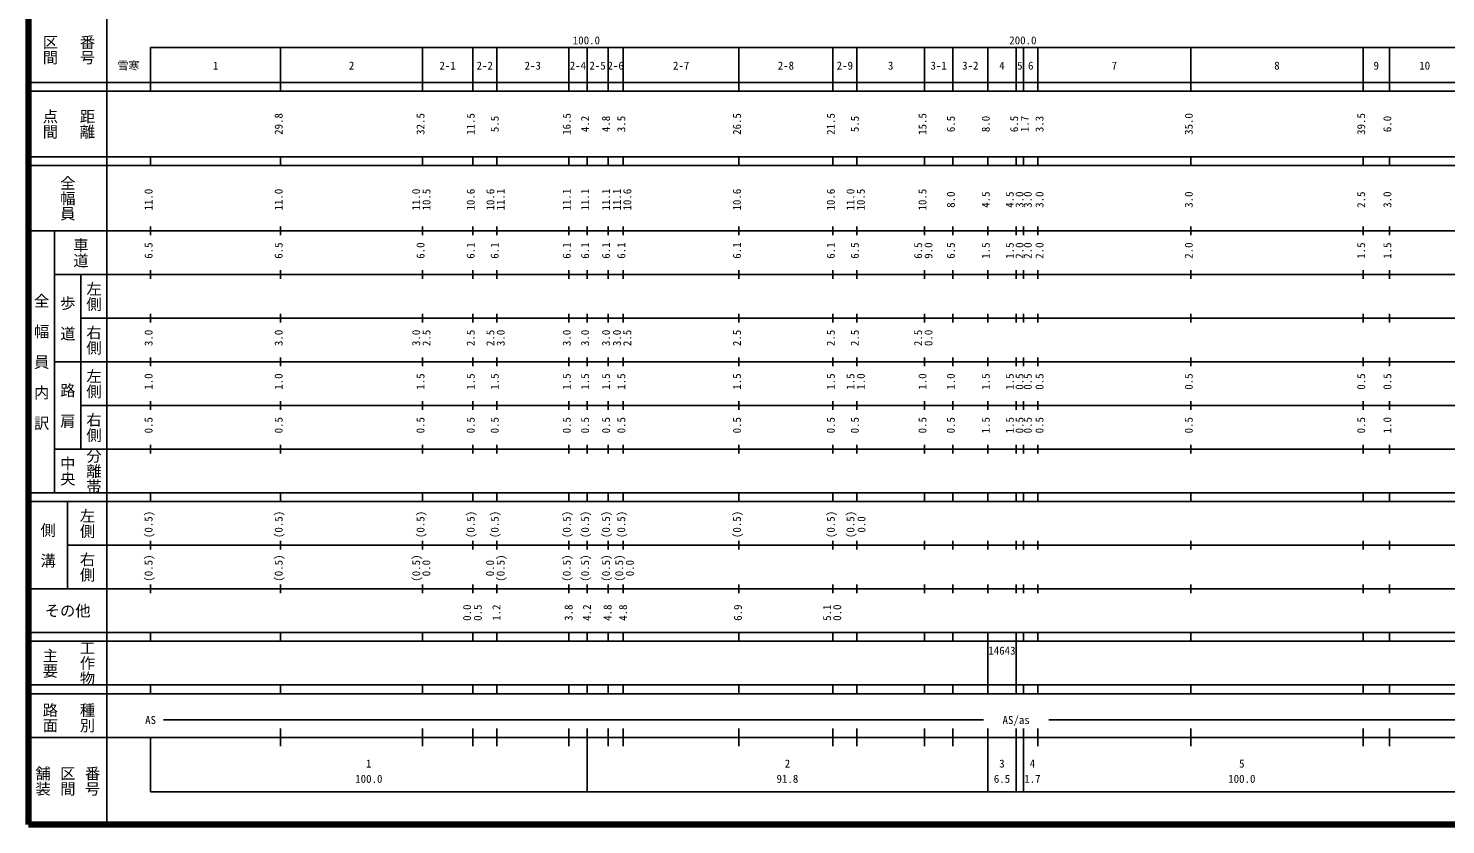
# Model space of a CAD drawing. Units: millimetres on the paper, enlarged 1000 times. Extents: x 40000 to 680000, y 20000 to 380000.
# Drawn here: x 40000 to 364699, y 20000 to 202409 of the extents above; entities that cross this region are included whole.
import ezdxf
from ezdxf.enums import TextEntityAlignment as Align

# ---------------------------------------------------------------- set-up
doc = ezdxf.new("R2010")
doc.units = ezdxf.units.MM
doc.header["$LTSCALE"] = 1000
doc.layers.add('M-TTL', color=2, linetype='Continuous', lineweight=140)
doc.layers.add('M-TTL-BAND', color=7, linetype='Continuous', lineweight=25)
doc.styles.add('@ＭＳ ゴシック', font='')
doc.styles.add('ＭＳ ゴシック', font='')
doc.styles.get('@ＭＳ ゴシック').set_extended_font_data('@MS Gothic')
doc.styles.get('ＭＳ ゴシック').set_extended_font_data('MS Gothic')

msp = doc.modelspace()

# ---------------------------------------------------------------- linework, layer by layer
at = {"layer": 'M-TTL'}
for p, q in [((40000, 380000), (40000, 20000)), ((40000, 20000), (680000, 20000))]:
    msp.add_line(p, q, dxfattribs=at)
at = {"layer": 'M-TTL-BAND'}
for p, q in [((58000, 370000), (58000, 20000)), ((68000, 198000), (579000, 198000)), ((68000, 198000), (68000, 188000)), ((97800, 188000), (97800, 198000)), ((130300, 188000), (130300, 198000)), ((141800, 188000), (141800, 198000)), ((147300, 188000), (147300, 198000)), ((163800, 188000), (163800, 198000)), ((168000, 188000), (168000, 198000)), ((172800, 188000), (172800, 198000)), ((176300, 188000), (176300, 198000)), ((202800, 188000), (202800, 198000)), ((224300, 188000), (224300, 198000)), ((229800, 188000), (229800, 198000)), ((245300, 188000), (245300, 198000)), ((251800, 188000), (251800, 198000)), ((259800, 188000), (259800, 198000)), ((266300, 188000), (266300, 198000)), ((268000, 188000), (268000, 198000)), ((271300, 188000), (271300, 198000)), ((306300, 188000), (306300, 198000)), ((345800, 188000), (345800, 198000)), ((351800, 188000), (351800, 198000)), ((40000, 190000), (579000, 190000)), ((40000, 188000), (579000, 188000)), ((40000, 173000), (579000, 173000)), ((68000, 171000), (68000, 173000)), ((97800, 171000), (97800, 173000)), ((130300, 171000), (130300, 173000)), ((141800, 171000), (141800, 173000)), ((147300, 171000), (147300, 173000)), ((163800, 171000), (163800, 173000)), ((168000, 171000), (168000, 173000)), ((172800, 171000), (172800, 173000)), ((176300, 171000), (176300, 173000)), ((202800, 171000), (202800, 173000)), ((224300, 171000), (224300, 173000)), ((229800, 171000), (229800, 173000)), ((245300, 171000), (245300, 173000)), ((251800, 171000), (251800, 173000)), ((259800, 171000), (259800, 173000)), ((266300, 171000), (266300, 173000)), ((268000, 171000), (268000, 173000)), ((271300, 171000), (271300, 173000)), ((306300, 171000), (306300, 173000)), ((345800, 171000), (345800, 173000)), ((351800, 171000), (351800, 173000)), ((40000, 171000), (579000, 171000)), ((40000, 156000), (579000, 156000)), ((46000, 96000), (46000, 156000)), ((68000, 155000), (68000, 157000)), ((97800, 155000), (97800, 157000)), ((130300, 155000), (130300, 157000)), ((141800, 155000), (141800, 157000)), ((147300, 155000), (147300, 157000)), ((163800, 155000), (163800, 157000)), ((168000, 155000), (168000, 157000)), ((172800, 155000), (172800, 157000)), ((176300, 155000), (176300, 157000)), ((202800, 155000), (202800, 157000)), ((224300, 155000), (224300, 157000)), ((229800, 155000), (229800, 157000)), ((245300, 155000), (245300, 157000)), ((251800, 155000), (251800, 157000)), ((259800, 155000), (259800, 157000)), ((266300, 155000), (266300, 157000)), ((268000, 155000), (268000, 157000)), ((271300, 155000), (271300, 157000)), ((306300, 155000), (306300, 157000)), ((345800, 155000), (345800, 157000)), ((351800, 155000), (351800, 157000)), ((68000, 145000), (68000, 147000)), ((97800, 145000), (97800, 147000)), ((130300, 145000), (130300, 147000)), ((141800, 145000), (141800, 147000)), ((147300, 145000), (147300, 147000)), ((163800, 145000), (163800, 147000)), ((168000, 145000), (168000, 147000)), ((172800, 145000), (172800, 147000)), ((176300, 145000), (176300, 147000)), ((202800, 145000), (202800, 147000)), ((224300, 145000), (224300, 147000)), ((229800, 145000), (229800, 147000)), ((245300, 145000), (245300, 147000)), ((251800, 145000), (251800, 147000)), ((259800, 145000), (259800, 147000)), ((266300, 145000), (266300, 147000)), ((268000, 145000), (268000, 147000)), ((271300, 145000), (271300, 147000)), ((306300, 145000), (306300, 147000)), ((345800, 145000), (345800, 147000)), ((351800, 145000), (351800, 147000)), ((46000, 146000), (579000, 146000)), ((52000, 146000), (52000, 106000)), ((68000, 135000), (68000, 137000)), ((97800, 135000), (97800, 137000)), ((130300, 135000), (130300, 137000)), ((141800, 135000), (141800, 137000)), ((147300, 135000), (147300, 137000)), ((163800, 135000), (163800, 137000)), ((168000, 135000), (168000, 137000)), ((172800, 135000), (172800, 137000)), ((176300, 135000), (176300, 137000)), ((202800, 135000), (202800, 137000)), ((224300, 135000), (224300, 137000)), ((229800, 135000), (229800, 137000)), ((245300, 135000), (245300, 137000)), ((251800, 135000), (251800, 137000)), ((259800, 135000), (259800, 137000)), ((266300, 135000), (266300, 137000)), ((268000, 135000), (268000, 137000)), ((271300, 135000), (271300, 137000)), ((306300, 135000), (306300, 137000)), ((345800, 135000), (345800, 137000)), ((351800, 135000), (351800, 137000)), ((52000, 136000), (579000, 136000)), ((68000, 125000), (68000, 127000)), ((97800, 125000), (97800, 127000)), ((130300, 125000), (130300, 127000)), ((141800, 125000), (141800, 127000)), ((147300, 125000), (147300, 127000)), ((163800, 125000), (163800, 127000)), ((168000, 125000), (168000, 127000)), ((172800, 125000), (172800, 127000)), ((176300, 125000), (176300, 127000)), ((202800, 125000), (202800, 127000)), ((224300, 125000), (224300, 127000)), ((229800, 125000), (229800, 127000)), ((245300, 125000), (245300, 127000)), ((251800, 125000), (251800, 127000)), ((259800, 125000), (259800, 127000)), ((266300, 125000), (266300, 127000)), ((268000, 125000), (268000, 127000)), ((271300, 125000), (271300, 127000)), ((306300, 125000), (306300, 127000)), ((345800, 125000), (345800, 127000)), ((351800, 125000), (351800, 127000)), ((46000, 126000), (579000, 126000)), ((68000, 115000), (68000, 117000)), ((97800, 115000), (97800, 117000)), ((130300, 115000), (130300, 117000)), ((141800, 115000), (141800, 117000)), ((147300, 115000), (147300, 117000)), ((163800, 115000), (163800, 117000)), ((168000, 115000), (168000, 117000)), ((172800, 115000), (172800, 117000)), ((176300, 115000), (176300, 117000)), ((202800, 115000), (202800, 117000)), ((224300, 115000), (224300, 117000)), ((229800, 115000), (229800, 117000)), ((245300, 115000), (245300, 117000)), ((251800, 115000), (251800, 117000)), ((259800, 115000), (259800, 117000)), ((266300, 115000), (266300, 117000)), ((268000, 115000), (268000, 117000)), ((271300, 115000), (271300, 117000)), ((306300, 115000), (306300, 117000)), ((345800, 115000), (345800, 117000)), ((351800, 115000), (351800, 117000)), ((52000, 116000), (579000, 116000)), ((46000, 106000), (579000, 106000)), ((68000, 105000), (68000, 107000)), ((97800, 105000), (97800, 107000)), ((130300, 105000), (130300, 107000)), ((141800, 105000), (141800, 107000)), ((147300, 105000), (147300, 107000)), ((163800, 105000), (163800, 107000)), ((168000, 105000), (168000, 107000)), ((172800, 105000), (172800, 107000)), ((176300, 105000), (176300, 107000)), ((202800, 105000), (202800, 107000)), ((224300, 105000), (224300, 107000)), ((229800, 105000), (229800, 107000)), ((245300, 105000), (245300, 107000)), ((251800, 105000), (251800, 107000)), ((259800, 105000), (259800, 107000)), ((266300, 105000), (266300, 107000)), ((268000, 105000), (268000, 107000)), ((271300, 105000), (271300, 107000)), ((306300, 105000), (306300, 107000)), ((345800, 105000), (345800, 107000)), ((351800, 105000), (351800, 107000)), ((40000, 96000), (579000, 96000)), ((68000, 94000), (68000, 96000)), ((97800, 94000), (97800, 96000)), ((130300, 94000), (130300, 96000)), ((141800, 94000), (141800, 96000)), ((147300, 94000), (147300, 96000)), ((163800, 94000), (163800, 96000)), ((168000, 94000), (168000, 96000)), ((172800, 94000), (172800, 96000)), ((176300, 94000), (176300, 96000)), ((202800, 94000), (202800, 96000)), ((224300, 94000), (224300, 96000)), ((229800, 94000), (229800, 96000)), ((245300, 94000), (245300, 96000)), ((251800, 94000), (251800, 96000)), ((259800, 94000), (259800, 96000)), ((266300, 94000), (266300, 96000)), ((268000, 94000), (268000, 96000)), ((271300, 94000), (271300, 96000)), ((306300, 94000), (306300, 96000)), ((345800, 94000), (345800, 96000)), ((351800, 94000), (351800, 96000)), ((40000, 94000), (579000, 94000)), ((49000, 94000), (49000, 74000)), ((68000, 83000), (68000, 85000)), ((97800, 83000), (97800, 85000)), ((130300, 83000), (130300, 85000)), ((141800, 83000), (141800, 85000)), ((147300, 83000), (147300, 85000)), ((163800, 83000), (163800, 85000)), ((168000, 83000), (168000, 85000)), ((172800, 83000), (172800, 85000)), ((176300, 83000), (176300, 85000)), ((202800, 83000), (202800, 85000)), ((224300, 83000), (224300, 85000)), ((229800, 83000), (229800, 85000)), ((245300, 83000), (245300, 85000)), ((251800, 83000), (251800, 85000)), ((259800, 83000), (259800, 85000)), ((266300, 83000), (266300, 85000)), ((268000, 83000), (268000, 85000)), ((271300, 83000), (271300, 85000)), ((306300, 83000), (306300, 85000)), ((345800, 83000), (345800, 85000)), ((351800, 83000), (351800, 85000)), ((49000, 84000), (579000, 84000)), ((68000, 73000), (68000, 75000)), ((97800, 73000), (97800, 75000)), ((130300, 73000), (130300, 75000)), ((141800, 73000), (141800, 75000)), ((147300, 73000), (147300, 75000)), ((163800, 73000), (163800, 75000)), ((168000, 73000), (168000, 75000)), ((172800, 73000), (172800, 75000)), ((176300, 73000), (176300, 75000)), ((202800, 73000), (202800, 75000)), ((224300, 73000), (224300, 75000)), ((229800, 73000), (229800, 75000)), ((245300, 73000), (245300, 75000)), ((251800, 73000), (251800, 75000)), ((259800, 73000), (259800, 75000)), ((266300, 73000), (266300, 75000)), ((268000, 73000), (268000, 75000)), ((271300, 73000), (271300, 75000)), ((306300, 73000), (306300, 75000)), ((345800, 73000), (345800, 75000)), ((351800, 73000), (351800, 75000)), ((40000, 74000), (579000, 74000)), ((40000, 64000), (579000, 64000)), ((40000, 62000), (579000, 62000)), ((68000, 62000), (68000, 64000)), ((97800, 62000), (97800, 64000)), ((130300, 62000), (130300, 64000)), ((141800, 62000), (141800, 64000)), ((147300, 62000), (147300, 64000)), ((163800, 62000), (163800, 64000)), ((168000, 62000), (168000, 64000)), ((172800, 62000), (172800, 64000)), ((176300, 62000), (176300, 64000)), ((202800, 62000), (202800, 64000)), ((224300, 62000), (224300, 64000)), ((229800, 62000), (229800, 64000)), ((245300, 62000), (245300, 64000)), ((251800, 62000), (251800, 64000)), ((259800, 62000), (259800, 64000)), ((259800, 52000), (259800, 62000)), ((266300, 62000), (266300, 64000)), ((266300, 52000), (266300, 62000)), ((268000, 62000), (268000, 64000)), ((271300, 62000), (271300, 64000)), ((306300, 62000), (306300, 64000)), ((345800, 62000), (345800, 64000)), ((351800, 62000), (351800, 64000)), ((40000, 52000), (579000, 52000)), ((68000, 50000), (68000, 52000)), ((97800, 50000), (97800, 52000)), ((130300, 50000), (130300, 52000)), ((141800, 50000), (141800, 52000)), ((147300, 50000), (147300, 52000)), ((163800, 50000), (163800, 52000)), ((168000, 50000), (168000, 52000)), ((172800, 50000), (172800, 52000)), ((176300, 50000), (176300, 52000)), ((202800, 50000), (202800, 52000)), ((224300, 50000), (224300, 52000)), ((229800, 50000), (229800, 52000)), ((245300, 50000), (245300, 52000)), ((251800, 50000), (251800, 52000)), ((259800, 50000), (259800, 52000)), ((266300, 50000), (266300, 52000)), ((268000, 50000), (268000, 52000)), ((271300, 50000), (271300, 52000)), ((306300, 50000), (306300, 52000)), ((345800, 50000), (345800, 52000)), ((351800, 50000), (351800, 52000)), ((40000, 50000), (579000, 50000)), ((71000, 44000), (258800, 44000)), ((273800, 44000), (568300, 44000)), ((40000, 40000), (579000, 40000)), ((68000, 40000), (68000, 27500)), ((97800, 38000), (97800, 42000)), ((130300, 38000), (130300, 42000)), ((141800, 38000), (141800, 42000)), ((147300, 38000), (147300, 42000)), ((163800, 38000), (163800, 42000)), ((168000, 27500), (168000, 42000)), ((172800, 38000), (172800, 42000)), ((176300, 38000), (176300, 42000)), ((202800, 38000), (202800, 42000)), ((224300, 38000), (224300, 42000)), ((229800, 38000), (229800, 42000)), ((245300, 38000), (245300, 42000)), ((251800, 38000), (251800, 42000)), ((259800, 27500), (259800, 42000)), ((266300, 27500), (266300, 42000)), ((268000, 27500), (268000, 42000)), ((271300, 38000), (271300, 42000)), ((306300, 38000), (306300, 42000)), ((345800, 38000), (345800, 42000)), ((351800, 38000), (351800, 42000)), ((68000, 27500), (579000, 27500))]:
    msp.add_line(p, q, dxfattribs=at)

# ---------------------------------------------------------------- texts
at = {"layer": 'M-TTL-BAND', "style": '@ＭＳ ゴシック'}
for s, p in [('区間', (45000, 197500)), ('番号', (53500, 197500)), ('点間', (45000, 180500)), ('距離', (53500, 180500)), ('全幅員', (49000, 163500)), ('車道', (52000, 151000)), ('左側', (55000, 141000)), ('全\u3000幅\u3000員\u3000内\u3000訳', (43000, 126000)), ('歩\u3000道', (49000, 136000)), ('右側', (55000, 131000)), ('左側', (55000, 121000)), ('路\u3000肩', (49000, 116000)), ('右側', (55000, 111000)), ('中央', (49000, 101000)), ('分離帯', (55000, 101000)), ('左側', (53500, 89000)), ('側\u3000溝', (44500, 84000)), ('右側', (53500, 79000)), ('工作物', (53500, 57000)), ('主要', (45000, 57000)), ('路面', (45000, 44500)), ('種別', (53500, 44500)), ('舗装', (43333, 30000)), ('区間', (49000, 30000)), ('番号', (54667, 30000))]:
    msp.add_text(s, height=2566, rotation=270, dxfattribs=at).set_placement(p, align=Align.MIDDLE_CENTER)
at = {"layer": 'M-TTL-BAND', "style": 'ＭＳ ゴシック'}
for s, p in [('100.0', (167844, 198195)), ('200.0', (267844, 198195)), ('雪寒', (62941, 192405)), ('1', (82900, 192405)), ('2', (114050, 192405)), ('2-1', (136050, 192405)), ('2-2', (144550, 192405)), ('2-3', (155550, 192405)), ('2-4', (165900, 192405)), ('2-5', (170400, 192405)), ('2-6', (174550, 192405)), ('2-7', (189550, 192405)), ('2-8', (213550, 192405)), ('2-9', (227050, 192405)), ('3', (237550, 192405)), ('3-1', (248550, 192405)), ('3-2', (255800, 192405)), ('4', (263050, 192405)), ('5', (267150, 192405)), ('6', (269650, 192405)), ('7', (288800, 192405)), ('8', (326050, 192405)), ('9', (348800, 192405)), ('10', (359900, 192405)), ('AS', (68000, 42500)), ('AS/as', (266300, 42500)), ('1', (118000, 32523)), ('2', (213900, 32523)), ('3', (263050, 32523)), ('4', (270030, 32523)), ('5', (318000, 32523)), ('100.0', (118000, 29033)), ('91.8', (213900, 29033)), ('6.5', (263050, 29033)), ('1.7', (270030, 29033)), ('100.0', (318000, 29033))]:
    msp.add_text(s, height=1833, dxfattribs=at).set_placement(p, align=Align.BOTTOM_CENTER)
for s, p in [('29.8', (98800, 180500)), ('32.5', (131300, 180500)), ('11.5', (142800, 180500)), ('5.5', (148300, 180500)), ('16.5', (164800, 180500)), ('4.2', (169000, 180500)), ('4.8', (173800, 180500)), ('3.5', (177300, 180500)), ('26.5', (203800, 180500)), ('21.5', (225300, 180500)), ('5.5', (230800, 180500)), ('15.5', (246300, 180500)), ('6.5', (252800, 180500)), ('8.0', (260800, 180500)), ('6.5', (267300, 180500)), ('1.7', (269728, 180500)), ('3.3', (273108, 180500)), ('35.0', (307300, 180500)), ('39.5', (346800, 180500)), ('6.0', (352800, 180500)), ('11.0', (69000, 163174)), ('11.0', (98800, 163174)), ('11.0', (130300, 163174)), ('10.5', (132670, 163174)), ('10.6', (142800, 163174)), ('10.6', (147300, 163174)), ('11.1', (149670, 163174)), ('11.1', (164800, 163174)), ('11.1', (169000, 163174)), ('11.1', (173800, 163174)), ('11.1', (176300, 163174)), ('10.6', (178670, 163174)), ('10.6', (203800, 163174)), ('10.6', (225300, 163174)), ('11.0', (229800, 163174)), ('10.5', (232170, 163174)), ('10.5', (246300, 163174)), ('8.0', (252800, 163174)), ('4.5', (260800, 163174)), ('4.5', (266300, 163174)), ('3.0', (268532, 163174)), ('3.0', (270423, 163174)), ('3.0', (273108, 163174)), ('3.0', (307300, 163174)), ('2.5', (346800, 163174)), ('3.0', (352800, 163174)), ('6.5', (69000, 151500)), ('6.5', (98800, 151500)), ('6.0', (131300, 151500)), ('6.1', (142800, 151500)), ('6.1', (148300, 151500)), ('6.1', (164800, 151500)), ('6.1', (169000, 151500)), ('6.1', (173800, 151500)), ('6.1', (177300, 151500)), ('6.1', (203800, 151500)), ('6.1', (225300, 151500)), ('6.5', (230800, 151500)), ('6.5', (245300, 151500)), ('9.0', (247670, 151500)), ('6.5', (252800, 151500)), ('1.5', (260800, 151500)), ('1.5', (266300, 151500)), ('2.0', (268532, 151500)), ('2.0', (270423, 151500)), ('2.0', (273108, 151500)), ('2.0', (307300, 151500)), ('1.5', (346800, 151500)), ('1.5', (352800, 151500)), ('3.0', (69000, 131500)), ('3.0', (98800, 131500)), ('3.0', (130300, 131500)), ('2.5', (132670, 131500)), ('2.5', (142800, 131500)), ('2.5', (147300, 131500)), ('3.0', (149670, 131500)), ('3.0', (164800, 131500)), ('3.0', (169000, 131500)), ('3.0', (173800, 131500)), ('3.0', (176300, 131500)), ('2.5', (178670, 131500)), ('2.5', (203800, 131500)), ('2.5', (225300, 131500)), ('2.5', (230800, 131500)), ('2.5', (245300, 131500)), ('0.0', (247670, 131500)), ('1.0', (69000, 121500)), ('1.0', (98800, 121500)), ('1.5', (131300, 121500)), ('1.5', (142800, 121500)), ('1.5', (148300, 121500)), ('1.5', (164800, 121500)), ('1.5', (169000, 121500)), ('1.5', (173800, 121500)), ('1.5', (177300, 121500)), ('1.5', (203800, 121500)), ('1.5', (225300, 121500)), ('1.5', (229800, 121500)), ('1.0', (232170, 121500)), ('1.0', (246300, 121500)), ('1.0', (252800, 121500)), ('1.5', (260800, 121500)), ('1.5', (266300, 121500)), ('0.5', (268532, 121500)), ('0.5', (270423, 121500)), ('0.5', (273108, 121500)), ('0.5', (307300, 121500)), ('0.5', (346800, 121500)), ('0.5', (352800, 121500)), ('0.5', (69000, 111500)), ('0.5', (98800, 111500)), ('0.5', (131300, 111500)), ('0.5', (142800, 111500)), ('0.5', (148300, 111500)), ('0.5', (164800, 111500)), ('0.5', (169000, 111500)), ('0.5', (173800, 111500)), ('0.5', (177300, 111500)), ('0.5', (203800, 111500)), ('0.5', (225300, 111500)), ('0.5', (230800, 111500)), ('0.5', (246300, 111500)), ('0.5', (252800, 111500)), ('1.5', (260800, 111500)), ('1.5', (266300, 111500)), ('0.5', (268532, 111500)), ('0.5', (270423, 111500)), ('0.5', (273108, 111500)), ('0.5', (307300, 111500)), ('0.5', (346800, 111500)), ('1.0', (352800, 111500)), ('(0.5)', (69000, 88764)), ('(0.5)', (98800, 88764)), ('(0.5)', (131300, 88764)), ('(0.5)', (142800, 88764)), ('(0.5)', (148300, 88764)), ('(0.5)', (164800, 88764)), ('(0.5)', (169000, 88764)), ('(0.5)', (173800, 88764)), ('(0.5)', (177300, 88764)), ('(0.5)', (203800, 88764)), ('(0.5)', (225300, 88764)), ('(0.5)', (229800, 88764)), ('0.0', (232321, 88764)), ('(0.5)', (69000, 78764)), ('(0.5)', (98800, 78764)), ('(0.5)', (130300, 78764)), ('(0.5)', (149670, 78764)), ('(0.5)', (164800, 78764)), ('(0.5)', (169000, 78764)), ('(0.5)', (173800, 78764)), ('(0.5)', (176817, 78764)), ('0.0', (132627, 78764)), ('0.0', (147224, 78764)), ('0.0', (179248, 78764)), ('0.0', (141972, 68558)), ('0.5', (144418, 68558)), ('1.2', (148684, 68558)), ('3.8', (165234, 68558)), ('4.2', (169435, 68558)), ('4.8', (174155, 68558)), ('4.8', (177710, 68558)), ('6.9', (204013, 68558)), ('5.1', (224438, 68558)), ('0.0', (226765, 68558))]:
    msp.add_text(s, height=1833, rotation=90, dxfattribs=at).set_placement(p, align=Align.BOTTOM_CENTER)
msp.add_text('その他', height=2566, dxfattribs=at).set_placement((49000, 69000), align=Align.MIDDLE_CENTER)
msp.add_text('14643', height=1833, dxfattribs=at).set_placement((259925, 58405), align=Align.BOTTOM_LEFT)

doc.saveas('drawing.dxf')
